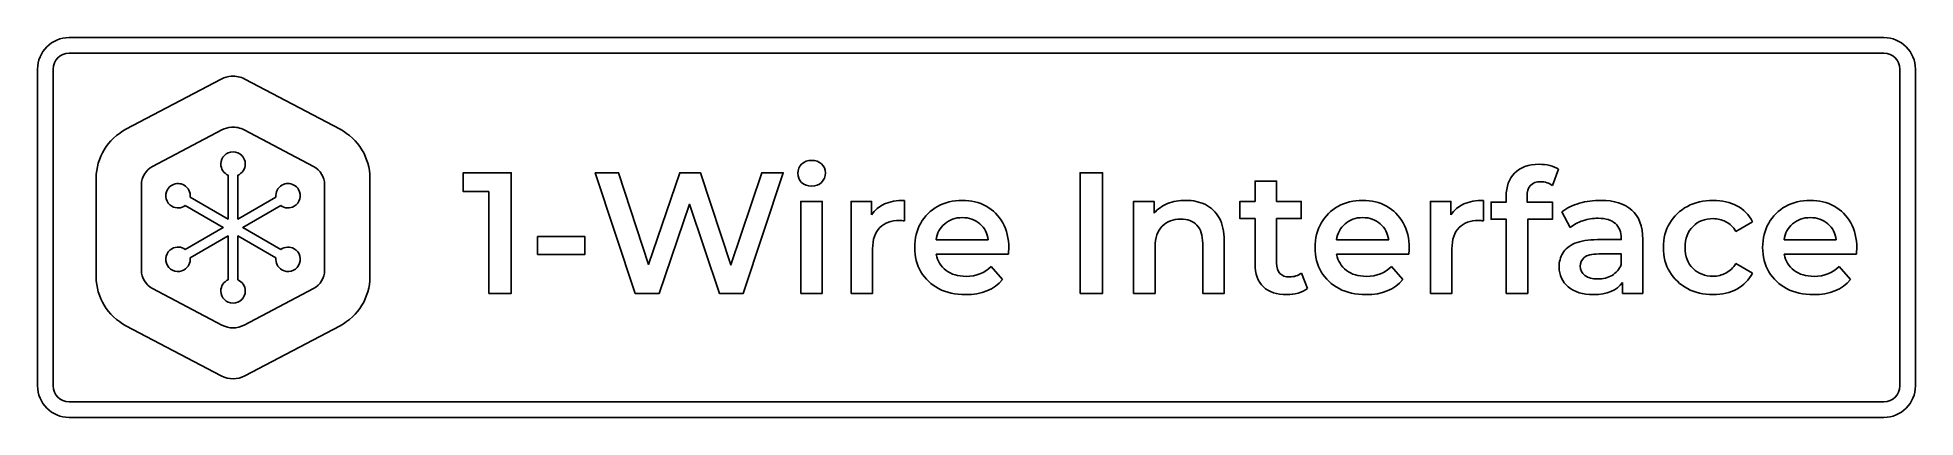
# Model space of a CAD drawing. Header units: millimetres. Extents: x 0 to 192, y 0 to 39.
import ezdxf

# ---------------------------------------------------------------- set-up
doc = ezdxf.new("R2010")
doc.units = ezdxf.units.MM
doc.layers.add('Logo', color=7, linetype='CONTINUOUS')

msp = doc.modelspace()

# ---------------------------------------------------------------- linework, layer by layer
at = {"layer": 'Logo', "color": 7}
for points in [[(188.88958, 38.871231), (3.237236, 38.871231)], [(3.237236, 37.271621), (188.88958, 37.271621)], [(0.000908, 35.634901), (0.000908, 3.236461)], [(1.600518, 3.236461), (1.600518, 35.634901)], [(18.80092, 34.624764), (9.048027, 29.482438)], [(30.951599, 29.482438), (21.199223, 34.624764)], [(190.5263, 35.634901), (190.5263, 3.236461)], [(192.12591, 3.236461), (192.12591, 35.634901)], [(11.768839, 25.684223), (18.861946, 29.424045)], [(21.138293, 29.424045), (28.2314, 25.684223)], [(155.61858, 25.388821), (155.00122, 23.730761)], [(6.000151, 24.486876), (6.000151, 14.384653)], [(10.630407, 15.05283), (10.630407, 23.818699)], [(19.500102, 24.789703), (19.500102, 20.302639), (15.613517, 22.546429), (15.613517, 22.546946)], [(24.386625, 22.546946), (24.386625, 22.546429), (20.500041, 20.302122), (20.500041, 24.789703)], [(29.369832, 23.818699), (29.369832, 15.05283)], [(33.999992, 14.384653), (33.999992, 24.486876)], [(124.56442, 15.740341), (124.56442, 20.344091), (123.01219, 20.344091), (123.01219, 22.107981), (124.56442, 22.107981), (124.56442, 24.189371), (126.76928, 24.189371), (126.76928, 22.107981), (129.29164, 22.107981), (129.29164, 20.344091), (126.76928, 20.344091), (126.76928, 15.793251)], [(15.113289, 21.679816), (18.999357, 19.436025), (15.112773, 17.192234)], [(24.889437, 17.191201), (21.000785, 19.436025), (24.886853, 21.679816)], [(83.232092, 12.688811), (83.232092, 22.107981), (85.331121, 22.107981), (85.331121, 20.732151)], [(88.682512, 22.213811), (88.682512, 20.114791)], [(112.13165, 12.688811), (112.13165, 22.107981), (114.23068, 22.107981), (114.23068, 20.890901)], [(142.49788, 12.688811), (142.49788, 22.107981), (144.59691, 22.107981), (144.59691, 20.732151)], [(147.94831, 22.213811), (147.94831, 20.114791)], [(150.25636, 12.688811), (150.25636, 20.273541), (148.70413, 20.273541), (148.70413, 22.037431), (150.25636, 22.037431), (150.25636, 22.637151)], [(152.39066, 22.601871), (152.39066, 22.037431), (154.98358, 22.037431), (154.98358, 20.273541), (152.46122, 20.273541), (152.46122, 12.688811), (150.25636, 12.688811)], [(156.81537, 19.444511), (155.95106, 21.049651)], [(175.45704, 20.026591), (173.7637, 19.038811)], [(15.61145, 16.32407), (19.500102, 18.569411), (19.500102, 14.081313)], [(20.500041, 14.079246), (20.500041, 18.569928), (24.386625, 16.32562), (24.386625, 16.325104)], [(91.92542, 18.156871), (97.27001, 18.156871)], [(114.33651, 17.451311), (114.33651, 12.688811), (112.13165, 12.688811)], [(121.40971, 18.086311), (121.40971, 12.688811), (119.20485, 12.688811), (119.20485, 17.804091)], [(132.88734, 18.156871), (138.23192, 18.156871)], [(159.58467, 18.192151), (162.01884, 18.192151), (162.01884, 18.333261)], [(164.22371, 18.209781), (164.22371, 12.688811), (162.14232, 12.688811)], [(178.68231, 18.156871), (184.0269, 18.156871)], [(85.436954, 17.257271), (85.436954, 12.688801), (83.232092, 12.688811)], [(99.33384, 16.692841), (91.94314, 16.692841)], [(97.55231, 15.458121), (98.73412, 14.099921)], [(140.29575, 16.692841), (132.90505, 16.692841)], [(138.51422, 15.458121), (139.69602, 14.099921)], [(144.70275, 17.257271), (144.70275, 12.688801), (142.49788, 12.688811)], [(162.01884, 15.634501), (162.01884, 16.728121), (159.74342, 16.728121)], [(173.7637, 15.757981), (175.45704, 14.770201)], [(186.09073, 16.692841), (178.70003, 16.692841)], [(184.3092, 15.458121), (185.49101, 14.099921)], [(129.30928, 14.770201), (129.92664, 13.200341)], [(162.14232, 12.688811), (162.14232, 13.817701)], [(18.861946, 9.447484), (11.768839, 13.187306)], [(28.2314, 13.187306), (21.138293, 9.447484)], [(9.048027, 9.388574), (18.80092, 4.246774)], [(21.199223, 4.246774), (30.951599, 9.388574)], [(188.88958, 1.599741), (3.237236, 1.599741)], [(3.237236, 0.000131), (188.88958, 0.000131)]]:
    msp.add_lwpolyline(points, dxfattribs=at)
for points in [[(3.237236, 37.271621)], [(19.821529, 34.914145)], [(19.830879, 29.698964)], [(19.999813, 27.185939)], [(46.165682, 12.688811), (46.165682, 23.113401), (43.555124, 23.113401), (43.555124, 25.036041), (48.458739, 25.036041), (48.458739, 12.688811)], [(61.153476, 12.688811), (57.061251, 25.036041), (59.442502, 25.036041), (62.511671, 15.652141), (65.704312, 25.036041), (67.82098, 25.036041), (70.943065, 15.599231), (74.100429, 25.036041), (76.287652, 25.036041), (72.195427, 12.688811), (69.761259, 12.688811), (66.709729, 21.808121), (63.605283, 12.688811)], [(106.66623, 12.688811), (106.66623, 25.036041), (108.95929, 25.036041), (108.95929, 12.688811)], [(79.195439, 23.660201)], [(78.084188, 12.688811), (78.084188, 22.107981), (80.289051, 22.107981), (80.289051, 12.688811)], [(51.154854, 16.675201), (51.154854, 18.509651), (56.005552, 18.509651), (56.005552, 16.675201)], [(91.92542, 18.156871)], [(132.88734, 18.156871)], [(178.68231, 18.156871)], [(162.01884, 15.634501)], [(94.94175, 12.565341)], [(127.80997, 12.565341)], [(135.90366, 12.565341)], [(171.43537, 12.565341)], [(181.69864, 12.565341)]]:
    msp.add_lwpolyline(points, close=True, dxfattribs=at)
for points in [[(3.237236, 38.871231), (1.457975, 38.871231), (0.000908, 37.414161), (0.000908, 35.634901)], [(192.12591, 35.634901), (192.12591, 37.414161), (190.66884, 38.871231), (188.88958, 38.871231)], [(1.600518, 35.634901), (1.600518, 36.555401), (2.316731, 37.271621), (3.237236, 37.271621)], [(188.88958, 37.271621), (189.81008, 37.271621), (190.5263, 36.555401), (190.5263, 35.634901)], [(19.821529, 34.914145), (19.464224, 34.889518), (19.116341, 34.79088), (18.80092, 34.624764)], [(21.199223, 34.624764), (20.777283, 34.847028), (20.2995, 34.947385), (19.821529, 34.914145)], [(9.048027, 29.482438), (7.170713, 28.492479), (6.000153, 26.573895), (6.000151, 24.486876)], [(18.861946, 29.424045), (19.161372, 29.581837), (19.491646, 29.675547), (19.830879, 29.698964)], [(19.830879, 29.698964), (20.284496, 29.730406), (20.737905, 29.635064), (21.138293, 29.424045)], [(33.999992, 24.486876), (33.999888, 26.574003), (32.829113, 28.492614), (30.951599, 29.482438)], [(19.999813, 27.185939), (19.309813, 27.185939), (18.74976, 26.625886), (18.74976, 25.935886)], [(21.249866, 25.935886), (21.249866, 26.610886), (20.689813, 27.185939), (19.999813, 27.185939)], [(10.630407, 23.818699), (10.630415, 24.59813), (11.067658, 25.314631), (11.768839, 25.684223)], [(18.74976, 25.935886), (18.74976, 25.423633), (19.058755, 24.982712), (19.500102, 24.789703)], [(20.500041, 24.789703), (20.941396, 24.982709), (21.249866, 25.423627), (21.249866, 25.935886)], [(28.2314, 25.684223), (28.932581, 25.314631), (29.369824, 24.59813), (29.369832, 23.818699)], [(77.784327, 24.983121), (77.784327, 25.347661), (77.913679, 25.659281), (78.172383, 25.917981)], [(78.172383, 24.048261), (77.913679, 24.306968), (77.784327, 24.618588), (77.784327, 24.983121)], [(78.172383, 25.917981), (78.442846, 26.176688), (78.783865, 26.306041), (79.195439, 26.306041)], [(79.195439, 26.306041), (79.607014, 26.306041), (79.942153, 26.182568), (80.200856, 25.935621)], [(80.200856, 25.935621), (80.471319, 25.700434), (80.606551, 25.400574), (80.606551, 25.036041)], [(80.606551, 25.036041), (80.606551, 24.647981), (80.471319, 24.318721), (80.200856, 24.048261)], [(150.25636, 22.637151), (150.25636, 23.624931), (150.54446, 24.412801), (151.12066, 25.000761)], [(151.12066, 25.000761), (151.696867, 25.600481), (152.531777, 25.900341), (153.62539, 25.900341)], [(153.62539, 25.900341), (154.001683, 25.900341), (154.36622, 25.859184), (154.719, 25.776871)], [(154.719, 25.776871), (155.07178, 25.694558), (155.37164, 25.565208), (155.61858, 25.388821)], [(13.288078, 23.310724), (12.943078, 22.713166), (13.148373, 21.948334), (13.745931, 21.603334)], [(14.41049, 23.931874), (13.967553, 23.94309), (13.525265, 23.721545), (13.288078, 23.310724)], [(14.995984, 23.76806), (14.813307, 23.873529), (14.611825, 23.926776), (14.41049, 23.931874)], [(15.613517, 22.546946), (15.666646, 23.025373), (15.439325, 23.512097), (14.995984, 23.76806)], [(25.004159, 23.76806), (24.56082, 23.512099), (24.3335, 23.02537), (24.386625, 22.546946)], [(25.595337, 23.935492), (25.393827, 23.930293), (25.190896, 23.875873), (25.004159, 23.76806)], [(26.711548, 23.310724), (26.47436, 23.721545), (26.038658, 23.946929), (25.595337, 23.935492)], [(26.254212, 21.603334), (26.838779, 21.940834), (27.056548, 22.713166), (26.711548, 23.310724)], [(79.195439, 23.660201), (78.783865, 23.660201), (78.442846, 23.789554), (78.172383, 24.048261)], [(80.200856, 24.048261), (79.942153, 23.789554), (79.607014, 23.660201), (79.195439, 23.660201)], [(153.78414, 24.118821), (152.855153, 24.118821), (152.39066, 23.613171), (152.39066, 22.601871)], [(154.43678, 24.012981), (154.236867, 24.083541), (154.01932, 24.118821), (153.78414, 24.118821)], [(155.00122, 23.730761), (154.836593, 23.848354), (154.648447, 23.942428), (154.43678, 24.012981)], [(13.745931, 21.603334), (14.189508, 21.347235), (14.725475, 21.394185), (15.113289, 21.679816)], [(24.886853, 21.679816), (25.274668, 21.394181), (25.810632, 21.347234), (26.254212, 21.603334)], [(85.331121, 20.732151), (85.977881, 21.719924), (87.095011, 22.213811), (88.682512, 22.213811)], [(90.355561, 19.885481), (90.778894, 20.614554), (91.355097, 21.184878), (92.08417, 21.596451)], [(92.08417, 21.596451), (92.825003, 22.008024), (93.665793, 22.213811), (94.60654, 22.213811)], [(94.60654, 22.213811), (95.52376, 22.213811), (96.341027, 22.013904), (97.05834, 21.614091)], [(97.05834, 21.614091), (97.77566, 21.214278), (98.340107, 20.643954), (98.75168, 19.903121)], [(114.23068, 20.890901), (114.59522, 21.325994), (115.05383, 21.655254), (115.60651, 21.878681)], [(115.60651, 21.878681), (116.170957, 22.102101), (116.7942, 22.213811), (117.47624, 22.213811)], [(117.47624, 22.213811), (118.228833, 22.213811), (118.89911, 22.066821), (119.48707, 21.772841)], [(119.48707, 21.772841), (120.086797, 21.478861), (120.557167, 21.026131), (120.89818, 20.414651)], [(131.31747, 19.885481), (131.74081, 20.614554), (132.317017, 21.184878), (133.04609, 21.596451)], [(133.04609, 21.596451), (133.786923, 22.008024), (134.62771, 22.213811), (135.56845, 22.213811)], [(135.56845, 22.213811), (136.48567, 22.213811), (137.30294, 22.013904), (138.02026, 21.614091)], [(138.02026, 21.614091), (138.737573, 21.214278), (139.302017, 20.643954), (139.71359, 19.903121)], [(144.59691, 20.732151), (145.24367, 21.719924), (146.360803, 22.213811), (147.94831, 22.213811)], [(155.95106, 21.049651), (156.456707, 21.437704), (157.05643, 21.725804), (157.75023, 21.913951)], [(157.75023, 21.913951), (158.455783, 22.113858), (159.184857, 22.213811), (159.93745, 22.213811)], [(159.93745, 22.213811), (161.30153, 22.213811), (162.353987, 21.884554), (163.09482, 21.226041)], [(163.09482, 21.226041), (163.847413, 20.579281), (164.22371, 19.573861), (164.22371, 18.209781)], [(166.99036, 19.885481), (167.425453, 20.614554), (168.025177, 21.184878), (168.78953, 21.596451)], [(168.78953, 21.596451), (169.565643, 22.008024), (170.44759, 22.213811), (171.43537, 22.213811)], [(171.43537, 22.213811), (172.35259, 22.213811), (173.1581, 22.025664), (173.8519, 21.649371)], [(173.8519, 21.649371), (174.557453, 21.284831), (175.0925, 20.743904), (175.45704, 20.026591)], [(177.11245, 19.885481), (177.535783, 20.614554), (178.111987, 21.184878), (178.84106, 21.596451)], [(178.84106, 21.596451), (179.581893, 22.008024), (180.422683, 22.213811), (181.36343, 22.213811)], [(181.36343, 22.213811), (182.28065, 22.213811), (183.097917, 22.013904), (183.81523, 21.614091)], [(183.81523, 21.614091), (184.53255, 21.214278), (185.096997, 20.643954), (185.50857, 19.903121)], [(86.177788, 19.426861), (85.683899, 18.944728), (85.436954, 18.221531), (85.436954, 17.257271)], [(88.170984, 20.167691), (87.336076, 20.167691), (86.671677, 19.920748), (86.177788, 19.426861)], [(88.417929, 20.150091), (88.335614, 20.161824), (88.253299, 20.167691), (88.170984, 20.167691)], [(88.682512, 20.114791), (88.588438, 20.126524), (88.500244, 20.138291), (88.417929, 20.150091)], [(89.738199, 17.398391), (89.738199, 18.339138), (89.943986, 19.168168), (90.355561, 19.885481)], [(92.80737, 19.814921), (92.325237, 19.403348), (92.031253, 18.850664), (91.92542, 18.156871)], [(94.60654, 20.449921), (93.88922, 20.449921), (93.289497, 20.238254), (92.80737, 19.814921)], [(96.4057, 19.814921), (95.923573, 20.238254), (95.323853, 20.449921), (94.60654, 20.449921)], [(97.27001, 18.156871), (97.175937, 18.838904), (96.887833, 19.391588), (96.4057, 19.814921)], [(98.75168, 19.903121), (99.163253, 19.174048), (99.36904, 18.321501), (99.36904, 17.345481)], [(115.05971, 19.567981), (114.577577, 19.097608), (114.33651, 18.392051), (114.33651, 17.451311)], [(116.96471, 20.291171), (116.176837, 20.291171), (115.541837, 20.050108), (115.05971, 19.567981)], [(118.60513, 19.673811), (118.21707, 20.085384), (117.670263, 20.291171), (116.96471, 20.291171)], [(119.20485, 17.804091), (119.20485, 18.638998), (119.004943, 19.262238), (118.60513, 19.673811)], [(120.89818, 20.414651), (121.2392, 19.803164), (121.40971, 19.027051), (121.40971, 18.086311)], [(130.70011, 17.398391), (130.70011, 18.339138), (130.905897, 19.168168), (131.31747, 19.885481)], [(133.76928, 19.814921), (133.287153, 19.403348), (132.993173, 18.850664), (132.88734, 18.156871)], [(135.56845, 20.449921), (134.851137, 20.449921), (134.251413, 20.238254), (133.76928, 19.814921)], [(137.36762, 19.814921), (136.885487, 20.238254), (136.285763, 20.449921), (135.56845, 20.449921)], [(138.23192, 18.156871), (138.137847, 18.838904), (137.849747, 19.391588), (137.36762, 19.814921)], [(139.71359, 19.903121), (140.125163, 19.174048), (140.33095, 18.321501), (140.33095, 17.345481)], [(145.44358, 19.426861), (144.949693, 18.944728), (144.70275, 18.221531), (144.70275, 17.257271)], [(147.43678, 20.167691), (146.601867, 20.167691), (145.937467, 19.920748), (145.44358, 19.426861)], [(147.68372, 20.150091), (147.601407, 20.161824), (147.519093, 20.167691), (147.43678, 20.167691)], [(147.94831, 20.114791), (147.85423, 20.126524), (147.766033, 20.138291), (147.68372, 20.150091)], [(158.10301, 20.132421), (157.597357, 19.967794), (157.168143, 19.738491), (156.81537, 19.444511)], [(159.67287, 20.379371), (159.143703, 20.379371), (158.620417, 20.297054), (158.10301, 20.132421)], [(161.43676, 19.832561), (161.048707, 20.197101), (160.460743, 20.379371), (159.67287, 20.379371)], [(162.01884, 18.333261), (162.01884, 18.980021), (161.824813, 19.479788), (161.43676, 19.832561)], [(166.33772, 17.398391), (166.33772, 18.339138), (166.555267, 19.168168), (166.99036, 19.885481)], [(169.37162, 19.550341), (168.830693, 19.021174), (168.56023, 18.303858), (168.56023, 17.398391)], [(171.41773, 20.344091), (170.606337, 20.344091), (169.9243, 20.079508), (169.37162, 19.550341)], [(172.72301, 20.026591), (172.32319, 20.238258), (171.888097, 20.344091), (171.41773, 20.344091)], [(173.7637, 19.038811), (173.48148, 19.485664), (173.134583, 19.814924), (172.72301, 20.026591)], [(176.49509, 17.398391), (176.49509, 18.339138), (176.700877, 19.168168), (177.11245, 19.885481)], [(179.56426, 19.814921), (179.082127, 19.403348), (178.788143, 18.850664), (178.68231, 18.156871)], [(181.36343, 20.449921), (180.64611, 20.449921), (180.046387, 20.238254), (179.56426, 19.814921)], [(183.16259, 19.814921), (182.680463, 20.238254), (182.080743, 20.449921), (181.36343, 20.449921)], [(184.0269, 18.156871), (183.932827, 18.838904), (183.644723, 19.391588), (183.16259, 19.814921)], [(185.50857, 19.903121), (185.920143, 19.174048), (186.12593, 18.321501), (186.12593, 17.345481)], [(15.112773, 17.192234), (14.724993, 17.477577), (14.189341, 17.524201), (13.745931, 17.268198)], [(26.254212, 17.268198), (25.820439, 17.518637), (25.280266, 17.474788), (24.889437, 17.191201)], [(90.3732, 14.893671), (89.949866, 15.622744), (89.738199, 16.457651), (89.738199, 17.398391)], [(99.36904, 17.345481), (99.36904, 17.251408), (99.363173, 17.145574), (99.35144, 17.027981)], [(131.33511, 14.893671), (130.911777, 15.622744), (130.70011, 16.457651), (130.70011, 17.398391)], [(140.33095, 17.345481), (140.33095, 17.251408), (140.325083, 17.145574), (140.31335, 17.027981)], [(156.03926, 16.816311), (156.29796, 17.239644), (156.715413, 17.574784), (157.29162, 17.821731)], [(157.29162, 17.821731), (157.86782, 18.068678), (158.63217, 18.192151), (159.58467, 18.192151)], [(166.99036, 14.893671), (166.555267, 15.622744), (166.33772, 16.457651), (166.33772, 17.398391)], [(168.56023, 17.398391), (168.56023, 16.481171), (168.830693, 15.757978), (169.37162, 15.228811)], [(177.13009, 14.893671), (176.706757, 15.622744), (176.49509, 16.457651), (176.49509, 17.398391)], [(186.12593, 17.345481), (186.12593, 17.251408), (186.120063, 17.145574), (186.10833, 17.027981)], [(13.745931, 17.268198), (13.148373, 16.923198), (12.943078, 16.158367), (13.288078, 15.560809)], [(13.288078, 15.560809), (13.633078, 14.963251), (14.398426, 14.757956), (14.995984, 15.102956)], [(14.995984, 15.102956), (15.42985, 15.353449), (15.661762, 15.843709), (15.61145, 16.32407)], [(24.386625, 16.325104), (24.333268, 15.846506), (24.560653, 15.359014), (25.004159, 15.102956)], [(25.004159, 15.102956), (25.601717, 14.757956), (26.366548, 14.963251), (26.711548, 15.560809)], [(26.711548, 15.560809), (27.056548, 16.158367), (26.85177, 16.923198), (26.254212, 17.268198)], [(91.94314, 16.692841), (92.072493, 16.010801), (92.407633, 15.463994), (92.94856, 15.052421)], [(94.99467, 14.435061), (96.041243, 14.435061), (96.89379, 14.776081), (97.55231, 15.458121)], [(99.35144, 17.027981), (99.35144, 16.910388), (99.345573, 16.798674), (99.33384, 16.692841)], [(125.41108, 13.359091), (124.84664, 13.900018), (124.56442, 14.693768), (124.56442, 15.740341)], [(126.76928, 15.793251), (126.76928, 15.334644), (126.880993, 14.981868), (127.10442, 14.734921)], [(132.90505, 16.692841), (133.034397, 16.010801), (133.369533, 15.463994), (133.91046, 15.052421)], [(135.95658, 14.435061), (137.003153, 14.435061), (137.8557, 14.776081), (138.51422, 15.458121)], [(140.31335, 17.027981), (140.31335, 16.910388), (140.307483, 16.798674), (140.29575, 16.692841)], [(155.66884, 15.387561), (155.66884, 15.916728), (155.792313, 16.392978), (156.03926, 16.816311)], [(156.6037, 13.359091), (155.98046, 13.888258), (155.66884, 14.564414), (155.66884, 15.387561)], [(158.22648, 16.357701), (157.967773, 16.110754), (157.83842, 15.816771), (157.83842, 15.475751)], [(157.83842, 15.475751), (157.83842, 15.075938), (157.99717, 14.758438), (158.31467, 14.523251)], [(159.74342, 16.728121), (158.990833, 16.728121), (158.485187, 16.604648), (158.22648, 16.357701)], [(161.08398, 14.540891), (161.519073, 14.787838), (161.830693, 15.152374), (162.01884, 15.634501)], [(172.72301, 14.770201), (173.134583, 14.981868), (173.48148, 15.311128), (173.7637, 15.757981)], [(178.70003, 16.692841), (178.829383, 16.010801), (179.164523, 15.463994), (179.70545, 15.052421)], [(181.75156, 14.435061), (182.798133, 14.435061), (183.65068, 14.776081), (184.3092, 15.458121)], [(186.10833, 17.027981), (186.10833, 16.910388), (186.102463, 16.798674), (186.09073, 16.692841)], [(6.000151, 14.384653), (5.999958, 12.297448), (7.170546, 10.378621), (9.048027, 9.388574)], [(11.768839, 13.187306), (11.067658, 13.556898), (10.630415, 14.273399), (10.630407, 15.05283)], [(19.500102, 14.081313), (19.058755, 13.888304), (18.74976, 13.4479), (18.74976, 12.935646)], [(21.249866, 12.935646), (21.249866, 13.43677), (20.941396, 13.88272), (20.500041, 14.079246)], [(29.369832, 15.05283), (29.369824, 14.273399), (28.932581, 13.556898), (28.2314, 13.187306)], [(30.951599, 9.388574), (32.82928, 10.378486), (34.000082, 12.29734), (33.999992, 14.384653)], [(92.19001, 13.182701), (91.413896, 13.606034), (90.808293, 14.176358), (90.3732, 14.893671)], [(92.94856, 15.052421), (93.489487, 14.640848), (94.171523, 14.435061), (94.99467, 14.435061)], [(98.73412, 14.099921), (97.863933, 13.076868), (96.59981, 12.565341), (94.94175, 12.565341)], [(127.10442, 14.734921), (127.327847, 14.499734), (127.651227, 14.382141), (128.07456, 14.382141)], [(128.07456, 14.382141), (128.556687, 14.382141), (128.96826, 14.511494), (129.30928, 14.770201)], [(133.15192, 13.182701), (132.375807, 13.606034), (131.770203, 14.176358), (131.33511, 14.893671)], [(133.91046, 15.052421), (134.451387, 14.640848), (135.133427, 14.435061), (135.95658, 14.435061)], [(139.69602, 14.099921), (138.825833, 13.076868), (137.561713, 12.565341), (135.90366, 12.565341)], [(158.31467, 14.523251), (158.63217, 14.288071), (159.073143, 14.170481), (159.63759, 14.170481)], [(162.14232, 13.817701), (161.577873, 12.982794), (160.590093, 12.565341), (159.17898, 12.565341)], [(159.63759, 14.170481), (160.178517, 14.170481), (160.660647, 14.293951), (161.08398, 14.540891)], [(168.78953, 13.182701), (168.025177, 13.606034), (167.425453, 14.176358), (166.99036, 14.893671)], [(169.37162, 15.228811), (169.9243, 14.711404), (170.606337, 14.452701), (171.41773, 14.452701)], [(171.41773, 14.452701), (171.888097, 14.452701), (172.32319, 14.558534), (172.72301, 14.770201)], [(175.45704, 14.770201), (175.0925, 14.064641), (174.557453, 13.517834), (173.8519, 13.129781)], [(178.9469, 13.182701), (178.170787, 13.606034), (177.565183, 14.176358), (177.13009, 14.893671)], [(179.70545, 15.052421), (180.246377, 14.640848), (180.928413, 14.435061), (181.75156, 14.435061)], [(185.49101, 14.099921), (184.620823, 13.076868), (183.3567, 12.565341), (181.69864, 12.565341)], [(18.74976, 12.935646), (18.74976, 12.245646), (19.309813, 11.685593), (19.999813, 11.685594)], [(19.999813, 11.685594), (20.689813, 11.685594), (21.249866, 12.245646), (21.249866, 12.935646)], [(94.94167, 12.565341), (93.895097, 12.565341), (92.977877, 12.771128), (92.19001, 13.182701)], [(127.80997, 12.565341), (126.775157, 12.565341), (125.975527, 12.829924), (125.41108, 13.359091)], [(128.9565, 12.724091), (128.591967, 12.618258), (128.20979, 12.565341), (127.80997, 12.565341)], [(129.92664, 13.200341), (129.65618, 12.988674), (129.3328, 12.829924), (128.9565, 12.724091)], [(135.90359, 12.565341), (134.857017, 12.565341), (133.939793, 12.771128), (133.15192, 13.182701)], [(159.17898, 12.565341), (158.097127, 12.565341), (157.2387, 12.829924), (156.6037, 13.359091)], [(171.43537, 12.565341), (170.44759, 12.565341), (169.565643, 12.771128), (168.78953, 13.182701)], [(173.8519, 13.129781), (173.1581, 12.753488), (172.35259, 12.565341), (171.43537, 12.565341)], [(181.69856, 12.565341), (180.651987, 12.565341), (179.734767, 12.771128), (178.9469, 13.182701)], [(21.138293, 9.447484), (20.427779, 9.072889), (19.572459, 9.072889), (18.861946, 9.447484)], [(18.80092, 4.246774), (19.54951, 3.852151), (20.450632, 3.852151), (21.199223, 4.246774)], [(0.000908, 3.236461), (0.000908, 1.457201), (1.457975, 0.000131), (3.237236, 0.000131)], [(3.237236, 1.599741), (2.316731, 1.599741), (1.600518, 2.315961), (1.600518, 3.236461)], [(188.88958, 0.000131), (190.66884, 0.000131), (192.12591, 1.457201), (192.12591, 3.236461)], [(190.5263, 3.236461), (190.5263, 2.315961), (189.81008, 1.599741), (188.88958, 1.599741)]]:
    msp.add_open_spline(points, degree=3, dxfattribs=at)

doc.saveas('drawing.dxf')
